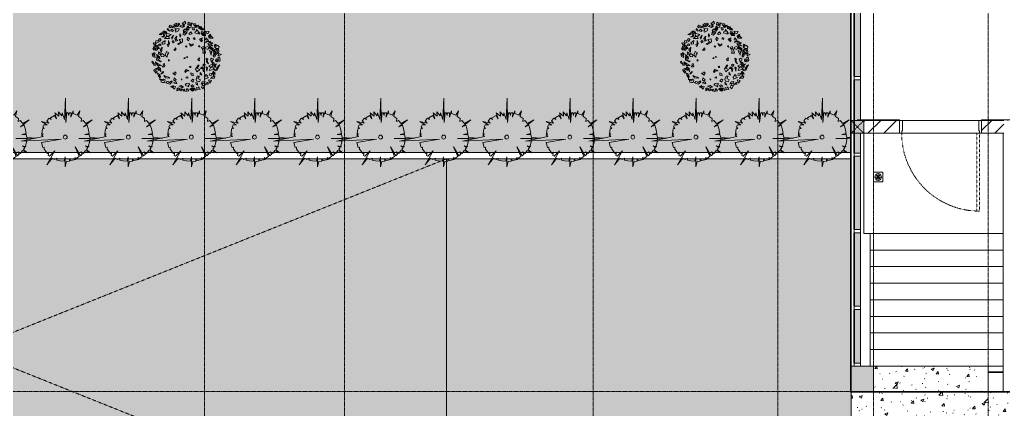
# Model space of a CAD drawing. Header units: millimetres. Extents: x 5359 to 218750, y -16347 to 109893.
# Drawn here: x 103053 to 118492, y 16960 to 23068 of the extents above; entities that cross this region are included whole.
import ezdxf

# ---------------------------------------------------------------- set-up
doc = ezdxf.new("R2010")
doc.units = ezdxf.units.MM
for name, pattern in [('Dash', [6, 3, -3]), ('Grid Line', [22.225, 12.7, -3.175, 3.175, -3.175]), ('IMPORT-Overhead', [3.96875, 2.38125, -1.5875]), ('NET VAN', [1.06, 0.53, -0.53])]:
    doc.linetypes.add(name, pattern=pattern)
for name, color, linetype, lineweight in [('0-1', 7, 'Continuous', 5), ('A-AREA-1', 41, 'IMPORT-Overhead', 9), ('A-DETL-GENF-2', 9, 'NET VAN', 9), ('A-DOOR', 31, 'Continuous', 9), ('A-DOOR-FRAM', 31, 'Continuous', 9), ('A-FLOR', 192, 'Continuous', 9), ('A-FLOR-PATT', 8, 'Continuous', 9), ('A-GLAZ-CURT', 52, 'Continuous', 9), ('A-GLAZ-CWMG', 51, 'Continuous', 9), ('A-GLAZ-CWMG-1', 51, 'Continuous', 18), ('A-WALL', 113, 'Continuous', 9), ('A-WALL-3', 113, 'Continuous', 18), ('A-WALL-PATT-3', 111, 'Continuous', 9), ('C-PRKG', 70, 'Continuous', 9), ('C-PRKG-HDLN', 70, 'Dash', 9), ('G-IMPT', 8, 'Continuous', 9), ('I-WALL-3', 2, 'Continuous', 18), ('L-PLNT', 71, 'Continuous', 9), ('L-SITE-WALL-1', 9, 'Continuous', 9), ('M-EQPM', 50, 'Continuous', 9), ('S-BEAM-1', 9, 'Continuous', 9), ('S-COLS', 52, 'Continuous', 9), ('S-COLS-1', 253, 'Continuous', 5), ('S-COLS-2', 53, 'Continuous', 18), ('S-COLS-4', 52, 'Continuous', 18), ('S-COLS-5', 52, 'Dash', 9), ('S-COLS-HDLN', 52, 'Dash', 9), ('S-GRID-1', 1, 'Grid Line', 9), ('S-STRS', 31, 'Continuous', 9)]:
    doc.layers.add(name, color=color, linetype=linetype, lineweight=lineweight)
pattern_1 = [(50, (0, 0), (480.9661, -42.0786), [50.292, -553.212]), (355, (0, 0), (-93.0416, 504.3895), [40.234, -442.57]), (100.451, (40.1, -3.5), (387.9285, 462.3076), [42.742, -470.158]), (46.184, (0, 134.1), (715.649, -110.993), [75.438, -829.818]), (96.636, (59.64, 124.86), (626.7424, 653.2084), [64.112, -705.237]), (351.184, (0, 134.1), (626.7496, 653.2024), [60.35, -663.854]), (21, (67.06, 100.6), (400.2623, -269.9797), [50.292, -553.212]), (326, (67.06, 100.6), (163.1568, 486.2564), [40.234, -442.57]), (71.451, (100.4, 78.1), (563.421, 216.2719), [42.742, -470.158]), (37.5, (0, 0), (8.15385, 223.22557), [7.376, -429.829, 7.376, -441.899, -444.246]), (37.5, (0, 0), (8.15385, 223.22557), [-886.48, 7.376, -436.87]), (7.5, (0, 0), (176.404, 264.477), [7.376, -248.778, 7.376, -419.771, -169.316]), (7.5, (0, 0), (176.404, 264.477), [-683.301, 7.376, -161.94]), (327.5, (-149.53, 0), (357.96023, -15.12452), [7.376, -160.264, 7.376, -515.661, -694.03]), (327.5, (-149.53, 0), (357.96023, -15.12452), [-690.677, 7.376, -686.653]), (317.5, (-216.6, 0), (391.06155, 67.1262), [7.376, -210.556, 7.376, -339.974, -492.862]), (317.5, (-216.6, 0), (391.06155, 67.1262), [-565.282, 7.376, -485.485])]

# ---------------------------------------------------------------- blocks, each defined once
blk = doc.blocks.new('NCV_TKTC_KET CAU_rvt-1-TKCS_MB ĐỊNH VỊ CỔNG-HÀNG RÀO')
at = {"layer": 'S-COLS-1'}
blk.add_hatch(color=256, dxfattribs=at).paths.add_polyline_path([(116103, 17237), (116453, 17237), (116453, 17637), (116103, 17637)])
at = {"layer": 'L-SITE-WALL-1'}
blk.add_line((118253, 17537), (118492, 17537), dxfattribs=at)
at = {"layer": 'S-BEAM-1'}
blk.add_line((116403, 17637), (116403, 19717), dxfattribs=at)
at = {"layer": 'S-COLS-2'}
for p, q in [((116453, 17637), (116103, 17637)), ((116103, 17637), (116103, 17237)), ((116453, 17237), (116453, 17637)), ((116103, 17237), (116453, 17237))]:
    blk.add_line(p, q, dxfattribs=at)
blk = doc.blocks.new('System Panel - Glazed-1286806-TKCS_MB ĐỊNH VỊ CỔNG-HÀNG RÀO')
at = {"layer": 'A-GLAZ-CURT'}
for p, q in [((575, 6), (-575, 6)), ((-575, 6), (-575, -6)), ((575, -6), (575, 6)), ((-575, -6), (575, -6))]:
    blk.add_line(p, q, dxfattribs=at)
blk = doc.blocks.new('System Panel - Glazed-1453214-TKCS_MB ĐỊNH VỊ CỔNG-HÀNG RÀO')
at = {"layer": 'A-GLAZ-CURT'}
for p, q in [((421, 6), (-421, 6)), ((-421, 6), (-421, -6)), ((421, -6), (421, 6)), ((-421, -6), (421, -6))]:
    blk.add_line(p, q, dxfattribs=at)
blk = doc.blocks.new('Rectangular Mullion - 50 x 100mm-1286802-TKCS_MB ĐỊNH VỊ CỔNG-HÀNG RÀO')
at = {"layer": 'A-GLAZ-CWMG'}
blk.add_hatch(color=256, dxfattribs=at).paths.add_polyline_path([(116159, 22177), (116253, 22177), (116253, 23327), (116159, 23327), (116159, 23103)])
blk.add_line((116253, 22177), (116253, 23327), dxfattribs=at)
blk = doc.blocks.new('Rectangular Mullion - 50 x 100mm-V66-TKCS_MB ĐỊNH VỊ CỔNG-HÀNG RÀO')
at = {"layer": 'A-GLAZ-CWMG'}
h = blk.add_hatch(color=256, dxfattribs=at)
h.paths.add_polyline_path([(116159, 20977), (116253, 20977), (116253, 21287), (116159, 21287)])
h.paths.add_polyline_path([(116159, 21487), (116203, 21487), (116203, 21497), (116253, 21497), (116253, 22127), (116159, 22127), (116159, 21497)])
for p, q in [((116253, 21497), (116253, 22127)), ((116253, 20977), (116253, 21287))]:
    blk.add_line(p, q, dxfattribs=at)
blk = doc.blocks.new('Rectangular Mullion - 50 x 100mm-1453210-TKCS_MB ĐỊNH VỊ CỔNG-HÀNG RÀO')
at = {"layer": 'A-GLAZ-CWMG'}
blk.add_hatch(color=256, dxfattribs=at).paths.add_polyline_path([(116159, 17685), (116253, 17685), (116253, 18527), (116159, 18527)])
blk.add_line((116253, 17685), (116253, 18527), dxfattribs=at)
blk = doc.blocks.new('Rectangular Mullion - 50 x 100mm-1286808-TKCS_MB ĐỊNH VỊ CỔNG-HÀNG RÀO')
at = {"layer": 'A-GLAZ-CWMG-1'}
for p, q in [((-50, 0), (0, 0)), ((-50, -100), (-50, 0)), ((0, 0), (0, -100)), ((0, -100), (-50, -100))]:
    blk.add_line(p, q, dxfattribs=at)
blk = doc.blocks.new('Rectangular Mullion - 50 x 100mm-1286804-TKCS_MB ĐỊNH VỊ CỔNG-HÀNG RÀO')
at = {"layer": 'A-GLAZ-CWMG-1'}
for p, q in [((-25, 0), (25, 0)), ((-25, -100), (-25, 0)), ((25, 0), (25, -100)), ((25, -100), (-25, -100))]:
    blk.add_line(p, q, dxfattribs=at)
blk = doc.blocks.new('BAI XE PCCC - BAI XE PCCC-1477864-TKCS_MB ĐỊNH VỊ CỔNG-HÀNG RÀO')
at = {"layer": 'C-PRKG'}
for p, q in [((0, -6000), (0, 0)), ((0, 0), (15000, 0)), ((15000, 0), (15000, -6000)), ((15000, -6000), (0, -6000))]:
    blk.add_line(p, q, dxfattribs=at)
at = {"layer": 'C-PRKG-HDLN'}
for p, q in [((15000, -6000), (0, 0)), ((0, -6000), (15000, 0))]:
    blk.add_line(p, q, dxfattribs=at)
blk = doc.blocks.new('TKTC_XREF_251221_MB TANG 1 - TKTC_XREF_260130_MB TANG 1_dwg_FD-4202110-TKCS_MB ĐỊNH VỊ CỔNG-HÀNG RÀO')
at = {"layer": 'G-IMPT'}
for p, q in [((53, 0), (-53, 0)), ((-38, 38), (38, -38)), ((38, 38), (-38, -38)), ((0, 53), (0, -53))]:
    blk.add_line(p, q, dxfattribs=at)
at = {"layer": 'G-IMPT', "flags": 128}
blk.add_lwpolyline([(-75, -75), (75, -75), (75, 75), (-75, 75)], close=True, dxfattribs=at)
at = {"layer": 'G-IMPT'}
blk.add_circle((0, 0), 53.3, dxfattribs=at)
blk = doc.blocks.new('TKTC_XREF_251221_MB TANG 1 - TKTC_XREF_260130_MB TANG 1_dwg-4202109-TKCS_MB ĐỊNH VỊ CỔNG-HÀNG RÀO')
at = {"layer": 'G-IMPT'}
for p, q in [((-87049, -376810), (-87049, -379860)), ((-87049, -380060), (-87049, -383710)), ((-86699, -384108), (-84659, -384108))]:
    blk.add_line(p, q, dxfattribs=at)
at = {"extrusion": (0, 0, -1), "zscale": -1}
blk.add_blockref('TKTC_XREF_251221_MB TANG 1 - TKTC_XREF_260130_MB TANG 1_dwg_FD-4202110-TKCS_MB ĐỊNH VỊ CỔNG-HÀNG RÀO', (86624, -380745), dxfattribs=at)
blk = doc.blocks.new('TKTC_XREF_251221_MB TANG 1 - TKTC_XREF_251221_MB TANG 1-2038492-TKCS_MB ĐỊNH VỊ CỔNG-HÀNG RÀO')
blk.add_blockref('TKTC_XREF_251221_MB TANG 1 - TKTC_XREF_260130_MB TANG 1_dwg-4202109-TKCS_MB ĐỊNH VỊ CỔNG-HÀNG RÀO', (169499, 384110))
blk = doc.blocks.new('CAY MAI VAN PHUC - CAY DUC SOC_dwg-2256080-TKCS_MB ĐỊNH VỊ CỔNG-HÀNG RÀO')
at = {"layer": 'G-IMPT', "flags": 128}
blk.add_lwpolyline([(33, 479), (13, 293), (6, 772), (-14, 347), (-60, 479), (-67, 420), (-133, 499), (-127, 413), (-207, 479), (-173, 360), (-213, 426), (-293, 380), (-280, 347), (-320, 373), (-366, 320), (-326, 274), (-473, 307), (-360, 247), (-426, 247), (-446, 207), (-419, 174), (-453, 167), (-466, 68), (-439, 68), (-473, 48), (-439, 14), (-878, -79), (-80, -39), (-473, -105), (-446, -205), (-419, -198), (-419, -238), (-353, -324), (-326, -298), (-340, -364), (-313, -378), (-207, -271), (-366, -550), (-260, -418), (-213, -444), (-167, -418), (-167, -457), (-100, -471), (-20, -481), (0, -391), (0, -590), (26, -484), (86, -477), (86, -444), (113, -464), (212, -444), (192, -404), (226, -418), (279, -384), (199, -192), (305, -371), (339, -338), (312, -291), (365, -324), (405, -265), (498, -311), (425, -245), (452, -205), (405, -172), (472, -192), (465, -172), (485, -99), (492, -25), (272, -25), (678, -19), (492, -6), (478, 54), (392, 54), (478, 74), (458, 174), (438, 240), (365, 207), (538, 340), (412, 267), (359, 333), (319, 307), (325, 367), (266, 406), (292, 519), (239, 433), (159, 466), (159, 519), (113, 393), (119, 479), (79, 479), (73, 426), (53, 486)], close=True, dxfattribs=at)
at = {"layer": 'G-IMPT'}
blk.add_circle((0, 0), 38.6, dxfattribs=at)
blk = doc.blocks.new('CAY MAI VAN PHUC - CAY BONG TRANG-2256081-TKCS_MB ĐỊNH VỊ CỔNG-HÀNG RÀO')
at = {"xscale": 0.7894736842105263, "yscale": 0.7894736842105263, "zscale": 0.7894736842105263}
blk.add_blockref('CAY MAI VAN PHUC - CAY DUC SOC_dwg-2256080-TKCS_MB ĐỊNH VỊ CỔNG-HÀNG RÀO', (0, 0), dxfattribs=at)
blk = doc.blocks.new('CAY MAI VAN PHUC - CAY DUC SOC_dwg-V300-TKCS_MB ĐỊNH VỊ CỔNG-HÀNG RÀO')
at = {"layer": 'G-IMPT', "flags": 128}
for points in [[(33, 479), (13, 293), (6, 772), (-14, 347), (-60, 479), (-67, 420), (-133, 499), (-127, 413), (-207, 479), (-173, 360), (-213, 426), (-293, 380), (-280, 347), (-320, 373), (-366, 320), (-326, 274), (-473, 307), (-360, 247), (-426, 247), (-446, 207), (-419, 174), (-453, 167), (-466, 68), (-439, 68), (-473, 48), (-439, 14), (-878, -79), (-80, -39), (-473, -105), (-446, -205), (-419, -198), (-419, -238), (-353, -324), (-326, -298), (-340, -364), (-313, -378), (-207, -271), (-366, -550), (-260, -418), (-213, -444), (-167, -418), (-167, -457), (-100, -471), (-20, -481), (0, -391), (0, -590), (26, -484), (86, -477), (86, -444), (113, -464), (212, -444), (192, -404), (226, -418), (279, -384), (199, -192), (305, -371), (339, -338), (312, -291), (365, -324), (405, -265), (498, -311), (425, -245), (452, -205), (405, -172), (472, -192), (465, -172), (485, -99), (492, -25), (272, -25), (564, -21)], [(564, -11), (492, -6), (478, 54), (392, 54), (478, 74), (458, 174), (438, 240), (365, 207), (538, 340), (412, 267), (359, 333), (319, 307), (325, 367), (266, 406), (292, 519), (239, 433), (159, 466), (159, 519), (113, 393), (119, 479), (79, 479), (73, 426), (53, 486), (33, 479)]]:
    blk.add_lwpolyline(points, dxfattribs=at)
at = {"layer": 'G-IMPT'}
blk.add_circle((0, 0), 38.6, dxfattribs=at)
blk = doc.blocks.new('CAY MAI VAN PHUC - CAY BONG TRANG-V301-TKCS_MB ĐỊNH VỊ CỔNG-HÀNG RÀO')
at = {"xscale": 0.7894736842105263, "yscale": 0.7894736842105263, "zscale": 0.7894736842105263}
blk.add_blockref('CAY MAI VAN PHUC - CAY DUC SOC_dwg-V300-TKCS_MB ĐỊNH VỊ CỔNG-HÀNG RÀO', (0, 0), dxfattribs=at)
blk = doc.blocks.new('CAY BACH TRINH - CAY BACH TRINH_dwg-2249800-TKCS_MB ĐỊNH VỊ CỔNG-HÀNG RÀO')
at = {"layer": 'G-IMPT', "flags": 128}
for points in [[(-715, 1368), (-728, 1408), (-805, 1472), (-663, 1508), (-663, 1385)], [(-648, 1504), (-672, 1392), (-758, 1347), (-746, 1419), (-706, 1444)], [(-477, 1437), (-459, 1512), (-646, 1555)], [(-578, 1452), (-505, 1613), (-404, 1608), (-431, 1511), (-482, 1548), (-505, 1489), (-486, 1456)], [(-357, 1653), (-250, 1541), (-201, 1603), (-123, 1566), (-133, 1703), (-220, 1653)], [(-83, 1327), (-48, 1351), (-99, 1506), (-301, 1542), (-270, 1454), (-140, 1428)], [(-133, 1478), (-191, 1403), (-152, 1303), (-113, 1353)], [(7, 1749), (-25, 1628), (43, 1591), (160, 1616)], [(23, 1503), (131, 1428), (267, 1478), (209, 1528), (131, 1503)], [(121, 1587), (40, 1602), (86, 1521)], [(335, 1653), (267, 1616), (316, 1566), (365, 1591)], [(533, 1553), (590, 1452), (520, 1446), (509, 1467), (423, 1512), (399, 1468), (319, 1525), (383, 1562)], [(423, 1516), (443, 1553), (433, 1653), (560, 1578), (472, 1491)], [(579, 1478), (745, 1541), (813, 1466), (725, 1416), (716, 1478), (657, 1453), (647, 1416)], [(-1364, 914), (-1208, 910), (-1218, 988), (-1136, 1017), (-1240, 1107), (-1267, 1010)], [(-1164, 910), (-1135, 1007), (-1204, 1044), (-1282, 1000), (-1216, 980)], [(-1174, 1238), (-1112, 1130), (-1037, 1152), (-972, 1252)], [(-766, 1181), (-866, 1042), (-1009, 1038), (-900, 1094)], [(-996, 1019), (-915, 1047), (-883, 1171), (-978, 1137)], [(-989, 1076), (-860, 1099), (-799, 1231), (-876, 1225), (-913, 1152)], [(-874, 1403), (-896, 1328), (-826, 1327), (-809, 1379)], [(-870, 1320), (-769, 1323), (-719, 1438), (-798, 1395)], [(-697, 1145), (-671, 1210), (-634, 1180), (-660, 1114)], [(-556, 1333), (-692, 1179), (-600, 1129), (-460, 1181), (-492, 1255), (-553, 1247)], [(-428, 1425), (-446, 1319), (-376, 1318), (-327, 1420)], [(-269, 1228), (-328, 1128), (-220, 1091), (-172, 1128)], [(14, 1366), (-94, 1266), (-74, 1166), (43, 1066), (140, 1116), (23, 1178), (101, 1291)], [(-50, 1140), (92, 1178), (86, 1252), (-14, 1249)], [(267, 1128), (228, 1041), (257, 966), (267, 1041)], [(511, 1378), (306, 1366), (335, 1266), (472, 1203), (501, 1278), (452, 1316)], [(413, 1016), (443, 853), (365, 803), (472, 766), (511, 903)], [(667, 1353), (579, 1291), (628, 1241), (735, 1278)], [(647, 866), (579, 1066), (686, 928)], [(696, 1091), (891, 1141), (949, 1253), (920, 1016), (803, 1003)], [(871, 1391), (823, 1341), (784, 1253), (891, 1316)], [(813, 978), (784, 891), (1018, 903), (920, 991)], [(1064, 1244), (1080, 1108), (985, 1158), (937, 1212)], [(1027, 1278), (998, 1228), (1037, 1191), (1135, 1203)], [(1047, 1103), (998, 1028), (1066, 978), (1164, 978), (1066, 1016)], [(1144, 1166), (1135, 1128), (1203, 1078), (1281, 1091)], [(-1595, 553), (-1527, 591), (-1429, 491), (-1497, 416), (-1634, 403), (-1653, 491)], [(-1424, 524), (-1440, 618), (-1501, 607), (-1513, 501)], [(-1380, 266), (-1361, 403), (-1185, 528), (-1224, 441)], [(-1302, 703), (-1351, 666), (-1312, 653)], [(-1109, 650), (-1174, 560), (-1345, 537), (-1285, 585)], [(-1279, 631), (-1217, 768), (-1027, 752), (-1169, 714)], [(-1065, 367), (-1127, 366), (-1158, 473), (-1082, 500), (-981, 458), (-1000, 389)], [(-1010, 928), (-1137, 803), (-990, 828)], [(-993, 702), (-1009, 756), (-1064, 751)], [(-942, 366), (-893, 503), (-795, 453), (-825, 366), (-873, 403)], [(-840, 791), (-799, 735), (-718, 839), (-724, 876), (-821, 927), (-821, 894), (-775, 847)], [(-721, 477), (-654, 499), (-671, 550)], [(-717, 878), (-717, 816), (-688, 841)], [(-415, 941), (-483, 878), (-454, 853), (-386, 878)], [(-220, 591), (-289, 516), (-386, 578), (-386, 628), (-289, 591), (-181, 653)], [(-113, 953), (-201, 878), (-152, 778), (-84, 866)], [(-74, 528), (-35, 541), (-6, 491), (-74, 466)], [(140, 878), (131, 728), (335, 603), (384, 628), (218, 716), (306, 841)], [(579, 803), (540, 716), (599, 691), (647, 741)], [(823, 791), (784, 653), (842, 491), (891, 578), (823, 628)], [(988, 791), (1008, 628), (1096, 616), (1144, 678)], [(1261, 753), (1203, 803), (1193, 853), (1232, 891), (1310, 841)], [(1310, 591), (1252, 628), (1193, 603), (1203, 553), (1281, 541)], [(1270, 413), (1394, 410), (1386, 473), (1452, 496), (1368, 568), (1347, 490)], [(1339, 702), (1463, 665), (1444, 774), (1337, 802)], [(1422, 673), (1471, 586), (1531, 604), (1583, 684)], [(1447, 578), (1476, 466), (1593, 366), (1544, 503)], [(-1619, 40), (-1622, 139), (-1683, 152), (-1767, 105)], [(-1597, 135), (-1570, 248), (-1626, 391), (-1648, 247)], [(-1619, 320), (-1482, 361), (-1595, 398)], [(-1363, 198), (-1471, 259), (-1494, 200), (-1562, 210), (-1523, 107), (-1467, 166)], [(-1478, 213), (-1422, 297), (-1459, 373), (-1523, 336)], [(-1482, 60), (-1448, -1), (-1384, -6), (-1369, 43), (-1433, 90)], [(-1478, 141), (-1429, 91), (-1371, 128)], [(-1328, 370), (-1279, 378), (-1302, 402)], [(-1274, 77), (-1290, 255), (-1183, 312), (-1221, 219)], [(-1283, 435), (-1251, 475), (-1188, 428), (-1232, 366)], [(-855, 181), (-881, 279), (-825, 405), (-958, 362), (-994, 169)], [(-74, 16), (-123, -9), (-94, -34), (-55, -22)], [(491, 441), (443, 366), (511, 303), (569, 328), (521, 378)], [(813, 191), (881, 116), (891, -22), (988, 78), (930, 266)], [(1085, 125), (1140, 155), (1218, 75), (1163, 15), (1054, 5), (1038, 75)], [(1135, 478), (1232, 328), (1164, 228), (1154, 328)], [(1310, 166), (1300, 116), (1222, 128), (1232, 203)], [(1256, -105), (1272, 5), (1412, 105), (1381, 35)], [(1319, 245), (1280, 215), (1311, 205)], [(1378, 453), (1369, 353), (1437, 303), (1476, 366)], [(1553, 425), (1451, 325), (1568, 345)], [(1476, 153), (1534, 78), (1583, 116), (1544, 216)], [(1624, 156), (1594, 16), (1487, -41), (1502, 50), (1551, 81)], [(-1595, -47), (-1673, -9), (-1702, -172), (-1673, -209), (-1536, -209), (-1556, -172), (-1634, -147)], [(-1604, -526), (-1578, -497), (-1615, -421), (-1690, -396)], [(-1515, -106), (-1486, -178), (-1501, -227), (-1553, -242), (-1599, -161)], [(-1489, -516), (-1411, -473), (-1448, -396), (-1534, -351), (-1465, -430)], [(-1449, -521), (-1419, -309), (-1263, -222), (-1351, -346)], [(-1291, -267), (-1232, -115), (-1304, -62), (-1376, -95)], [(-1224, -515), (-1157, -451), (-1369, -353), (-1324, -476)], [(-1145, -345), (-1046, -242), (-1021, -71), (-1105, -125), (-1069, -201)], [(-935, -470), (-860, -411), (-900, -361), (-966, -383)], [(-582, -741), (-504, -613), (-626, -407), (-681, -406), (-575, -561), (-711, -631)], [(-688, -191), (-610, -147), (-641, -60), (-704, -55), (-685, -122)], [(-229, -532), (-269, -525), (-272, -467), (-200, -477)], [(11, -79), (65, -80), (51, -44), (11, -37)], [(832, -134), (784, -184), (823, -222)], [(1085, -355), (1023, -325), (999, -455), (1023, -485), (1132, -485), (1116, -455), (1054, -435)], [(1477, -247), (1352, -421), (1173, -426), (1309, -356)], [(1179, -205), (1218, -245), (1264, -215)], [(1398, -9), (1408, -159), (1232, -234), (1339, -134)], [(1427, -309), (1447, -409), (1525, -409), (1573, -334), (1505, -346)], [(1563, -293), (1595, -211), (1641, -250), (1609, -331)], [(-1553, -680), (-1504, -649), (-1521, -598), (-1613, -563)], [(-1546, -521), (-1536, -609), (-1595, -596), (-1604, -509)], [(-1173, -669), (-1368, -622), (-1473, -694), (-1336, -498), (-1227, -542)], [(-1468, -852), (-1402, -831), (-1326, -772), (-1450, -777)], [(-1251, -1066), (-1426, -1044), (-1452, -946), (-1351, -943), (-1371, -1002), (-1308, -1008), (-1282, -979)], [(-1390, -946), (-1429, -809), (-1361, -709), (-1332, -796), (-1361, -846)], [(-1270, -915), (-1163, -901), (-1183, -834), (-1295, -817)], [(-1144, -1010), (-957, -1095), (-936, -993), (-1027, -873), (-1088, -926), (-1063, -982)], [(-1024, -493), (-1058, -702), (-1088, -530)], [(-888, -735), (-838, -578), (-745, -570), (-823, -487), (-921, -590)], [(-811, -903), (-736, -844), (-727, -764), (-770, -826)], [(-698, -1231), (-557, -1193), (-527, -1096), (-584, -953), (-693, -951), (-619, -1061), (-741, -1124)], [(-393, -926), (-281, -901), (-277, -790), (-378, -835)], [(-129, -656), (-34, -622), (23, -722), (0, -767), (-69, -688), (-193, -693)], [(614, -795), (506, -893), (444, -803), (510, -740), (536, -796)], [(1048, -911), (967, -1024), (753, -1052), (829, -993)], [(1124, -735), (1132, -805), (1085, -795), (1077, -725)], [(1193, -846), (1173, -780), (1104, -785)], [(1202, -735), (1225, -565), (1350, -495), (1280, -595)], [(1249, -1075), (1218, -965), (1272, -885), (1295, -955), (1272, -995)], [(1330, -484), (1271, -546), (1300, -671), (1369, -596)], [(1359, -809), (1271, -859), (1281, -984), (1330, -909)], [(1384, -736), (1435, -805), (1537, -675), (1529, -628), (1408, -565), (1408, -607), (1465, -665)], [(-1130, -1172), (-1165, -1196), (-1203, -1289), (-1280, -1164), (-1162, -1128)], [(-1117, -1335), (-1039, -1334), (-1059, -1267), (-1114, -1266)], [(-883, -1296), (-1010, -1321), (-942, -1409), (-834, -1384)], [(-771, -1348), (-831, -1232), (-975, -1212), (-947, -1284), (-866, -1298)], [(-872, -1573), (-787, -1482), (-829, -1416), (-944, -1384)], [(-622, -1399), (-535, -1360), (-523, -1254), (-580, -1280)], [(-384, -1242), (-286, -1181), (-363, -1098), (-424, -1108)], [(-336, -1491), (-270, -1405), (-332, -1372), (-423, -1439)], [(-180, -1469), (12, -1396), (-45, -1309), (-194, -1290), (-200, -1370), (-142, -1392)], [(-120, -1056), (-31, -1033), (-45, -997), (-117, -988)], [(323, -1445), (199, -1404), (83, -1492), (153, -1523), (221, -1476)], [(176, -1143), (205, -1087), (168, -1096)], [(411, -1324), (581, -1272), (441, -1226)], [(550, -1034), (443, -1134), (482, -1196), (569, -1146)], [(731, -1476), (595, -1400), (567, -1474), (481, -1461), (531, -1590), (600, -1516)], [(608, -1509), (686, -1484), (608, -1434)], [(667, -1184), (647, -1221), (764, -1334), (959, -1271), (891, -1209), (764, -1246)], [(775, -1261), (835, -1251), (807, -1222)], [(1103, -1266), (1025, -1267), (986, -1133), (1081, -1099), (1208, -1151), (1184, -1238)], [(1066, -1096), (1086, -1171), (1271, -1121)], [(-505, -1659), (-547, -1509), (-620, -1542), (-671, -1472), (-727, -1598), (-626, -1595)], [(-386, -1646), (-464, -1534), (-357, -1534), (-289, -1559)], [(-215, -1584), (-355, -1693), (-443, -1641), (-373, -1567), (-346, -1624), (-297, -1583), (-299, -1545)], [(-55, -1574), (-63, -1616), (-24, -1708), (-167, -1674), (-109, -1565)], [(69, -1680), (123, -1624), (62, -1590), (23, -1629)], [(228, -1671), (131, -1609), (189, -1571), (209, -1584), (306, -1584), (306, -1534), (404, -1546), (365, -1609)], [(411, -1674), (406, -1550), (330, -1534), (226, -1592)]]:
    blk.add_lwpolyline(points, close=True, dxfattribs=at)
blk = doc.blocks.new('CAY BACH TRINH - CAY BACH TRINH-2271498-TKCS_MB ĐỊNH VỊ CỔNG-HÀNG RÀO')
at = {"extrusion": (0, 0, -1), "xscale": 0.3200000000000001, "yscale": 0.3200000000000001, "zscale": -0.3200000000000001, "rotation": 180}
blk.add_blockref('CAY BACH TRINH - CAY BACH TRINH_dwg-2249800-TKCS_MB ĐỊNH VỊ CỔNG-HÀNG RÀO', (0, 0), dxfattribs=at)
blk = doc.blocks.new('FD_01 - FD_01-1200x2200mm-V322-TKCS_MB ĐỊNH VỊ CỔNG-HÀNG RÀO')
at = {"layer": 'A-DETL-GENF-2'}
for p, q in [((610, -100), (570, -100)), ((570, -100), (570, -1320)), ((610, -1320), (610, -100)), ((570, -1320), (610, -1320))]:
    blk.add_line(p, q, dxfattribs=at)
blk.add_arc((610, -100), 1220, 180, 268.1211, dxfattribs=at)
at = {"layer": 'A-DOOR-FRAM'}
for p, q in [((-645, 100), (-600, 100)), ((-645, -100), (-645, 100)), ((-600, 100), (-600, -60)), ((600, 100), (645, 100)), ((600, -60), (600, 100)), ((645, 100), (645, -100)), ((-610, -100), (-645, -100)), ((-600, -60), (-610, -60)), ((-610, -60), (-610, -100)), ((610, -60), (600, -60)), ((610, -100), (610, -60)), ((645, -100), (610, -100))]:
    blk.add_line(p, q, dxfattribs=at)
blk = doc.blocks.new('G1_SOF - BO TRU - 200x200-3051103-TKCS_MB ĐỊNH VỊ CỔNG-HÀNG RÀO')
at = {"layer": 'S-COLS-HDLN'}
for p, q in [((-100, -100), (100, 100)), ((100, -100), (-100, 100))]:
    blk.add_line(p, q, dxfattribs=at)

msp = doc.modelspace()

# ---------------------------------------------------------------- hatches: boundary and pattern name
at = {"layer": 'A-FLOR-PATT'}
h = msp.add_hatch(dxfattribs=at)
h.set_pattern_fill('FP_14', color=256, style=0, pattern_type=2)
h.set_pattern_definition([(0, (167.64, 11.2), (558.8, 558.8), [83.82, -16.764, 22.352, -16.764, -419.1]), (0, (167.64, 11.2), (558.8, 558.8), [-139.7, 83.82, -335.28]), (0, (139.7, 27.94), (558.8, 558.8), [55.88, -41.91, 83.82, -41.91, -335.28]), (0, (139.7, 27.94), (558.8, 558.8), [-223.52, 55.88, -279.4]), (0, (335.3, 251.46), (558.8, 558.8), [69.85, -27.94, 69.85, -391.16]), (0, (55.9, 363.2), (558.8, 558.8), [27.94, -55.88, 27.94, -447.04]), (90, (111.76, 363.2), (-558.8, 558.8), [50.292, -508.508]), (90, (279.4, 27.94), (-558.8, 558.8), [55.88, -502.92]), (90, (419.1, 251.46), (-558.8, 558.8), [55.88, -502.92]), (45, (352.04, 22.35), (0, 558.7996), [55.88, -734.383]), (135, (206.76, 22.35), (-558.7996, 0), [55.88, -734.383]), (63.435, (335.28, 25.15), (-0.0005, 558.8001), [55.88, -1193.635]), (75.964, (307.34, 27.94), (-0.00237, 558.80038), [55.88, -2248.111]), (75.964, (447.04, 251.46), (-0.00237, 558.80038), [44.704, -2259.287]), (75.964, (122.94, 363.22), (-0.00237, 558.80038), [39.116, -2264.875]), (104.036, (251.46, 27.94), (0.00237, 558.80038), [55.88, -2248.111]), (104.036, (391.16, 251.46), (0.00237, 558.80038), [44.704, -2259.287]), (104.036, (100.58, 363.22), (0.00237, 558.80038), [39.116, -2264.875]), (116.565, (223.52, 25.15), (0.0005, 558.8001), [55.88, -1193.634])])
h.paths.add_polyline_path([(95052.6, 23332.4), (95052.6, 23332.4), (95052.6, 24521.1), (95062.6, 24521.1), (95062.6, 23332.4), (95057.6, 23332.4), (95057.6, 23327.4), (95052.6, 23332.3)])
h.paths.add_polyline_path([(111876.9, 20988.2), (116092.6, 20990), (116092.6, 24536.9), (115052.6, 24536.9), (115052.6, 24526.9), (111462.6, 24526.9), (111462.6, 23335.3), (111452.6, 23336.9), (111452.6, 23325.3), (111252.6, 23325.3), (111252.5, 23335.3), (108177.6, 23335.3), (108177.6, 23325.3), (107967.6, 23325.3), (107967.6, 24535.2), (106852.6, 24535.2), (106852.6, 24526.9), (103262.6, 24526.9), (103262.6, 23337.4), (103262.6, 23335.3), (103262.6, 23325.3), (99767.6, 23325.3), (99767.6, 23335.3), (99767.6, 23337.4), (99767.6, 24526.1), (95062.6, 24526.1), (95062.6, 24536.1), (95052.6, 24536.9), (95052.6, 23327.4), (86277.6, 23327.4), (86277.6, 23337.4), (86267.6, 23337.4), (86267.6, 24526.9), (83752.6, 24526.9), (83752.6, 20988.2), (102193.5, 20988.2)])
h = msp.add_hatch(dxfattribs=at)
h.set_pattern_fill('FP_6', color=256, style=0, pattern_type=2)
h.set_pattern_definition(pattern_1)
h.paths.add_polyline_path([(90062.8, 13236.9), (115083.5, 13236.9), (115083.5, 13256.9), (116102.6, 13256.9), (116102.6, 17226.9), (116092.6, 17226.9), (116092.6, 20888.2), (81462.6, 20888.2), (81462.6, 20878.2), (81452.6, 20878.2), (81452.6, 20888.2), (44812.6, 20885.8), (44812.6, 17226.9), (44802.6, 17226.9), (44802.6, 13246.9), (44912.6, 13246.9), (44912.6, 13236.9), (71452.6, 13236.9), (71452.6, 14388.2), (79661.7, 14388.2), (79661.7, 15113.2), (79706.7, 15113.2), (79706.7, 14388.2), (81116.7, 14388.2), (81116.7, 15113.2), (81161.7, 15113.2), (81161.7, 14388.2), (89452.6, 14388.2), (89452.6, 13236.9), (89612.8, 13236.9)])
h.paths.add_polyline_path([(100287.8, 15419.9), (100276.2, 15423.7), (100276.2, 15435.6), (100271.9, 15440), (100270.3, 15446), (100271.9, 15452), (100276.2, 15459.7), (100276.7, 15472.1), (100288.2, 15468.3), (100288.2, 15456.3), (100292.6, 15452), (100292.6, 15443.2), (100288.2, 15432.2), (100288.2, 15422.1)])
h.paths.add_polyline_path([(99038.9, 15419.9), (99027.4, 15423.7), (99027.4, 15435.6), (99023, 15440), (99021.4, 15446), (99023, 15452), (99027.4, 15459.7), (99027.8, 15472.1), (99039.4, 15468.3), (99039.4, 15456.3), (99043.7, 15452), (99043.7, 15443.2), (99039.4, 15432.2), (99039.4, 15422.1)])
h.paths.add_polyline_path([(93989, 15419.9), (93977.4, 15423.7), (93977.4, 15435.6), (93973.1, 15440), (93971.5, 15446), (93973.1, 15452), (93977.4, 15459.7), (93977.9, 15472.1), (93989.4, 15468.3), (93989.4, 15456.3), (93993.8, 15452), (93993.8, 15443.2), (93989.4, 15432.2), (93989.4, 15422.1)])
h.paths.add_polyline_path([(95839, 15420.2), (95827.4, 15424), (95827.4, 15435.9), (95823.1, 15440.3), (95821.5, 15446.3), (95823.1, 15452.2), (95827.4, 15460), (95827.9, 15472.4), (95839.4, 15468.6), (95839.4, 15456.6), (95843.8, 15452.2), (95843.8, 15443.5), (95839.4, 15432.5), (95839.4, 15422.4)])
h.paths.add_polyline_path([(100277.3, 16001.2), (100273.7, 16033.3), (100276.2, 16041), (100276.9, 16051.3), (100288.8, 16051.2), (100288.8, 16037.6), (100294.5, 16028.5), (100294.2, 16024.9), (100292.6, 16020.7), (100288.8, 16013.5), (100288.2, 16003.3), (100277.5, 16001.2)])
h.paths.add_polyline_path([(99028.5, 16001.2), (99024.9, 16033.3), (99027.4, 16041), (99028.1, 16051.3), (99040, 16051.2), (99040, 16037.6), (99045.6, 16028.5), (99045.3, 16024.9), (99043.7, 16020.7), (99040, 16013.5), (99039.4, 16003.3), (99028.7, 16001.2)])
h.paths.add_polyline_path([(93978.5, 16001.2), (93974.9, 16033.3), (93977.4, 16041), (93978.1, 16051.3), (93990, 16051.2), (93990, 16037.6), (93995.7, 16028.5), (93995.4, 16024.9), (93993.8, 16020.7), (93990, 16013.5), (93989.4, 16003.3), (93978.7, 16001.2)])
h.paths.add_polyline_path([(95828.5, 16001.5), (95824.9, 16033.6), (95827.4, 16041.3), (95828.1, 16051.6), (95840, 16051.5), (95840, 16037.9), (95845.7, 16028.8), (95845.4, 16025.1), (95843.8, 16020.9), (95840, 16013.8), (95839.4, 16003.5), (95828.7, 16001.5)])
h.paths.add_polyline_path([(99482.1, 18921.2), (99470.6, 18925), (99470.6, 18936.9), (99466.2, 18941.3), (99464.6, 18947.3), (99466.2, 18953.2), (99470.6, 18961), (99471, 18973.4), (99482.5, 18969.6), (99482.5, 18957.6), (99486.9, 18953.2), (99486.9, 18944.5), (99482.5, 18933.5), (99482.5, 18923.4)])
h.paths.add_polyline_path([(99471.7, 19502.5), (99468.1, 19534.6), (99470.6, 19542.3), (99471.2, 19552.6), (99483.2, 19552.5), (99483.2, 19538.9), (99488.8, 19529.8), (99488.5, 19526.1), (99486.9, 19521.9), (99483.2, 19514.8), (99482.5, 19504.5), (99471.9, 19502.5)])
h.paths.add_polyline_path([(93289.3, 19918.3), (93277.8, 19922.1), (93277.8, 19934), (93273.4, 19938.4), (93271.8, 19944.4), (93273.4, 19950.3), (93277.8, 19958.1), (93278.2, 19970.4), (93289.8, 19966.6), (93289.8, 19954.7), (93294.1, 19950.3), (93294.1, 19941.6), (93289.8, 19930.6), (93289.8, 19920.5)])
h.paths.add_polyline_path([(92039.3, 19919.4), (92027.8, 19923.2), (92027.8, 19935.2), (92023.4, 19939.5), (92021.8, 19945.5), (92023.4, 19951.5), (92027.8, 19959.3), (92028.2, 19971.6), (92039.8, 19967.8), (92039.8, 19955.9), (92044.1, 19951.5), (92044.1, 19942.7), (92039.8, 19931.8), (92039.8, 19921.6)])
h.paths.add_polyline_path([(88427.2, 19919.9), (88422.4, 19952), (88426.8, 19959.7), (88426.8, 19969.9), (88438.8, 19969.9), (88438.8, 19956.3), (88443.1, 19952), (88444.7, 19946), (88443.1, 19940), (88438.8, 19932.2), (88438.8, 19922.1), (88430.8, 19920.6)])
h.paths.add_polyline_path([(97239.8, 19921.1), (97228.3, 19924.9), (97228.3, 19936.8), (97223.9, 19941.2), (97222.3, 19947.1), (97223.9, 19953.1), (97228.3, 19960.9), (97228.7, 19973.2), (97240.2, 19969.4), (97240.2, 19957.5), (97244.6, 19953.1), (97244.6, 19944.4), (97240.2, 19933.4), (97240.2, 19923.3)])
h.paths.add_polyline_path([(93278.9, 20499.6), (93275.3, 20531.7), (93277.8, 20539.4), (93278.5, 20549.7), (93290.4, 20549.5), (93290.4, 20536), (93296.1, 20526.9), (93295.7, 20523.2), (93294.1, 20519), (93290.4, 20511.9), (93289.8, 20501.6), (93279.1, 20499.6)])
h.paths.add_polyline_path([(92028.9, 20500.7), (92025.3, 20532.8), (92027.8, 20540.6), (92028.5, 20550.9), (92040.4, 20550.7), (92040.4, 20537.2), (92046.1, 20528), (92045.7, 20524.4), (92044.1, 20520.2), (92040.4, 20513.1), (92039.8, 20502.8), (92029.1, 20500.8)])
h.paths.add_polyline_path([(88437.7, 20501.2), (88426.2, 20505), (88426.1, 20517), (88420.8, 20524.9), (88420.8, 20529.7), (88422.4, 20533.9), (88426.2, 20541), (88427.4, 20553.4), (88438.8, 20549.6), (88441.3, 20533.3), (88444.1, 20524.9), (88442.5, 20520.7), (88438.8, 20513.6), (88437.7, 20501.2)])
h.paths.add_polyline_path([(97229.3, 20502.3), (97225.7, 20534.4), (97228.3, 20542.2), (97228.9, 20552.5), (97240.8, 20552.3), (97240.8, 20538.8), (97246.5, 20529.7), (97246.2, 20526), (97244.6, 20521.8), (97240.8, 20514.7), (97240.2, 20504.4), (97229.5, 20502.4)])
h = msp.add_hatch(dxfattribs=at)
h.set_pattern_fill('FP_6', color=256, style=0, pattern_type=2)
h.set_pattern_definition(pattern_1)
h.paths.add_polyline_path([(116452.6, 17226.9), (118242.6, 17226.9), (118242.6, 17236.9), (118252.6, 17236.9), (118252.6, 17636.9), (116452.6, 17636.9), (116452.6, 17236.9)])
h = msp.add_hatch(dxfattribs=at)
h.set_pattern_fill('FP_6', color=256, style=0, pattern_type=2)
h.set_pattern_definition(pattern_1)
h.paths.add_polyline_path([(116718.6, 13256.9), (119252.6, 13256.9), (119252.6, 17226.9), (118242.6, 17226.9), (118242.6, 17236.9), (116452.6, 17236.9), (116452.6, 17226.9), (116102.6, 17226.9), (116102.6, 13256.9)])
at = {"layer": 'A-WALL-PATT-3'}
h = msp.add_hatch(dxfattribs=at)
h.set_pattern_fill('FP_32', color=256, style=0, pattern_type=2)
h.set_pattern_definition([(45, (0, 0), (-116.67262, 116.67262), [])])
h.paths.add_polyline_path([(118534.3, 21486.9), (118842.5, 21486.9), (118842.5, 21496.9), (118152.5, 21496.9), (118152.5, 21486.9), (118502.6, 21486.9)])
h.paths.add_polyline_path([(116302.6, 21486.9), (116862.5, 21486.9), (116862.5, 21496.9), (116202.6, 21496.9), (116202.6, 21486.9)])
h = msp.add_hatch(dxfattribs=at)
h.set_pattern_fill('FP_1', color=256, style=0, pattern_type=2)
h.set_pattern_definition([(45, (0, 0), (-124.4508, 124.4508), [])])
h.paths.add_polyline_path([(118502.6, 21286.9), (118502.6, 21486.9), (118152.5, 21486.9), (118152.5, 21286.9), (118492.5, 21286.9)])
h.paths.add_polyline_path([(116862.5, 21286.9), (116862.5, 21486.9), (116302.6, 21486.9), (116302.6, 21286.9), (116718.6, 21286.9)])
at = {"layer": 'S-COLS-1'}
msp.add_hatch(color=256, dxfattribs=at).paths.add_polyline_path([(116102.6, 21286.9), (116302.6, 21286.9), (116302.6, 21486.9), (116102.6, 21486.9)])

# ---------------------------------------------------------------- linework, layer by layer
at = {"layer": 'A-AREA-1'}
for p, q in [((118492.5, 19716.9), (116452.6, 19716.9)), ((116452.6, 19716.9), (116452.6, 17636.9))]:
    msp.add_line(p, q, dxfattribs=at)
at = {"layer": 'A-FLOR'}
for p, q in [((116302.6, 21286.9), (116302.6, 19716.9)), ((118117.5, 21286.9), (116897.5, 21286.9)), ((116302.6, 19716.9), (118492.5, 19716.9)), ((118252.6, 17236.9), (118252.6, 17636.9)), ((116102.6, 13256.9), (116102.6, 17226.9)), ((118242.6, 17236.9), (116452.6, 17236.9))]:
    msp.add_line(p, q, dxfattribs=at)
at = {"layer": 'A-WALL'}
for p, q in [((116092.6, 17226.9), (116092.6, 24536.9)), ((116102.6, 24536.9), (116102.6, 21486.9)), ((116862.5, 21486.9), (116302.6, 21486.9)), ((116302.6, 21486.9), (116302.6, 21286.9)), ((116907.5, 21486.9), (118107.5, 21486.9)), ((118502.6, 21486.9), (118152.5, 21486.9)), ((116102.6, 21286.9), (116102.6, 17636.9)), ((116307.6, 21286.9), (116862.5, 21286.9)), ((118152.5, 21286.9), (118247.5, 21286.9)), ((118502.5, 21286.9), (118492.5, 21286.9)), ((116092.6, 20888.2), (83652.6, 20888.2)), ((83752.6, 20988.2), (116092.6, 20988.2)), ((118252.6, 17546.9), (118492.5, 17546.9)), ((118492.5, 17536.9), (118252.6, 17536.9)), ((116102.6, 17226.9), (116092.6, 17226.9)), ((116452.6, 17236.9), (118242.6, 17236.9)), ((118242.6, 17226.9), (116452.6, 17226.9)), ((118492.5, 17236.9), (118502.5, 17236.9))]:
    msp.add_line(p, q, dxfattribs=at)
at = {"layer": 'A-WALL-3'}
for p, q in [((116302.6, 21286.9), (116307.6, 21286.9)), ((118247.5, 21286.9), (118492.5, 21286.9)), ((118492.5, 21286.9), (118492.5, 17236.9)), ((116452.6, 17236.9), (116102.6, 17236.9)), ((116102.6, 17226.9), (116452.6, 17226.9)), ((116452.6, 17226.9), (116452.6, 17236.9)), ((118492.5, 17236.9), (118242.6, 17236.9)), ((118242.6, 17236.9), (118242.6, 17226.9)), ((118242.6, 17226.9), (127262.6, 17226.9))]:
    msp.add_line(p, q, dxfattribs=at)
at = {"layer": 'I-WALL-3'}
for p, q in [((116862.5, 21496.9), (116202.6, 21496.9)), ((116202.6, 21496.9), (116202.6, 21486.9)), ((116202.6, 21486.9), (116302.6, 21486.9)), ((116862.5, 21486.9), (116862.5, 21496.9)), ((118842.5, 21496.9), (118152.5, 21496.9)), ((118152.5, 21496.9), (118152.5, 21486.9))]:
    msp.add_line(p, q, dxfattribs=at)
at = {"layer": 'S-COLS'}
msp.add_line((116302.6, 21286.9), (116302.6, 21486.9), dxfattribs=at)
at = {"layer": 'S-COLS-4'}
for p, q in [((116302.6, 21486.9), (116102.6, 21486.9)), ((116102.6, 21486.9), (116102.6, 21286.9)), ((116102.6, 21286.9), (116302.6, 21286.9))]:
    msp.add_line(p, q, dxfattribs=at)
at = {"layer": 'S-GRID-1'}
for p, q in [((105952.6, 13102.5), (105952.6, 80482.7)), ((108152.6, 13102.5), (108152.6, 80482.7)), ((112052.6, 13102.5), (112052.6, 80482.7)), ((114952.6, 13102.5), (114952.6, 80482.7)), ((116452.6, 13102.5), (116452.6, 80482.7)), ((118252.6, 13102.5), (118252.6, 80482.7)), ((135474.6, 17236.9), (24837.1, 17236.9))]:
    msp.add_line(p, q, dxfattribs=at)
at = {"layer": 'S-STRS'}
for p, q in [((116302.6, 19716.9), (118492.5, 19716.9)), ((116402.6, 19456.9), (118492.5, 19456.9)), ((116402.6, 19196.9), (118492.5, 19196.9)), ((116402.6, 18936.9), (118492.5, 18936.9)), ((116402.6, 18676.9), (118492.5, 18676.9)), ((116402.6, 18416.9), (118492.5, 18416.9)), ((116402.6, 18156.9), (118492.5, 18156.9)), ((116402.6, 17896.9), (118492.5, 17896.9)), ((116452.6, 17636.9), (118492.5, 17636.9))]:
    msp.add_line(p, q, dxfattribs=at)

# ---------------------------------------------------------------- block references
at = {"layer": '0-1'}
msp.add_blockref('NCV_TKTC_KET CAU_rvt-1-TKCS_MB ĐỊNH VỊ CỔNG-HÀNG RÀO', (0, 0), dxfattribs=at)
at = {"layer": 'A-DOOR'}
msp.add_blockref('FD_01 - FD_01-1200x2200mm-V322-TKCS_MB ĐỊNH VỊ CỔNG-HÀNG RÀO', (117507.5, 21386.9), dxfattribs=at)
at = {"layer": 'A-GLAZ-CURT', "rotation": 269.9999999999998}
for name, p in [('System Panel - Glazed-1286806-TKCS_MB ĐỊNH VỊ CỔNG-HÀNG RÀO', (116152.6, 22751.9)), ('System Panel - Glazed-1286806-TKCS_MB ĐỊNH VỊ CỔNG-HÀNG RÀO', (116152.6, 21551.9)), ('System Panel - Glazed-1286806-TKCS_MB ĐỊNH VỊ CỔNG-HÀNG RÀO', (116152.6, 20351.9)), ('System Panel - Glazed-1286806-TKCS_MB ĐỊNH VỊ CỔNG-HÀNG RÀO', (116152.6, 19151.9)), ('System Panel - Glazed-1453214-TKCS_MB ĐỊNH VỊ CỔNG-HÀNG RÀO', (116152.6, 18106))]:
    msp.add_blockref(name, p, dxfattribs=at)
at = {"layer": 'A-GLAZ-CWMG'}
for name, p in [('Rectangular Mullion - 50 x 100mm-1286802-TKCS_MB ĐỊNH VỊ CỔNG-HÀNG RÀO', (0, 0)), ('Rectangular Mullion - 50 x 100mm-V66-TKCS_MB ĐỊNH VỊ CỔNG-HÀNG RÀO', (0, 0)), ('Rectangular Mullion - 50 x 100mm-1286802-TKCS_MB ĐỊNH VỊ CỔNG-HÀNG RÀO', (0, -2400)), ('Rectangular Mullion - 50 x 100mm-1286802-TKCS_MB ĐỊNH VỊ CỔNG-HÀNG RÀO', (0, -3600)), ('Rectangular Mullion - 50 x 100mm-1453210-TKCS_MB ĐỊNH VỊ CỔNG-HÀNG RÀO', (0, 0))]:
    msp.add_blockref(name, p, dxfattribs=at)
at = {"layer": 'A-GLAZ-CWMG', "extrusion": (0, 0, -1), "rotation": 270.0000000000002}
for name, p in [('Rectangular Mullion - 50 x 100mm-1286804-TKCS_MB ĐỊNH VỊ CỔNG-HÀNG RÀO', (-116152.6, 22151.9)), ('Rectangular Mullion - 50 x 100mm-1286804-TKCS_MB ĐỊNH VỊ CỔNG-HÀNG RÀO', (-116152.6, 20951.9)), ('Rectangular Mullion - 50 x 100mm-1286804-TKCS_MB ĐỊNH VỊ CỔNG-HÀNG RÀO', (-116152.6, 19751.9)), ('Rectangular Mullion - 50 x 100mm-1286804-TKCS_MB ĐỊNH VỊ CỔNG-HÀNG RÀO', (-116152.6, 18551.9)), ('Rectangular Mullion - 50 x 100mm-1286808-TKCS_MB ĐỊNH VỊ CỔNG-HÀNG RÀO', (-116152.6, 17635.2))]:
    msp.add_blockref(name, p, dxfattribs=at)
at = {"layer": 'C-PRKG', "rotation": 180}
msp.add_blockref('BAI XE PCCC - BAI XE PCCC-1477864-TKCS_MB ĐỊNH VỊ CỔNG-HÀNG RÀO', (109752.6, 14888.2), dxfattribs=at)
at = {"layer": 'L-PLNT', "rotation": 180}
for p in [(105652.6, 22486.9), (113952.6, 22486.9)]:
    msp.add_blockref('CAY BACH TRINH - CAY BACH TRINH-2271498-TKCS_MB ĐỊNH VỊ CỔNG-HÀNG RÀO', p, dxfattribs=at)
at = {"layer": 'L-PLNT'}
for name, p in [('CAY MAI VAN PHUC - CAY BONG TRANG-2256081-TKCS_MB ĐỊNH VỊ CỔNG-HÀNG RÀO', (102777.6, 21227.4)), ('CAY MAI VAN PHUC - CAY BONG TRANG-2256081-TKCS_MB ĐỊNH VỊ CỔNG-HÀNG RÀO', (103767.6, 21227.4)), ('CAY MAI VAN PHUC - CAY BONG TRANG-2256081-TKCS_MB ĐỊNH VỊ CỔNG-HÀNG RÀO', (104757.6, 21227.4)), ('CAY MAI VAN PHUC - CAY BONG TRANG-2256081-TKCS_MB ĐỊNH VỊ CỔNG-HÀNG RÀO', (105747.6, 21227.4)), ('CAY MAI VAN PHUC - CAY BONG TRANG-2256081-TKCS_MB ĐỊNH VỊ CỔNG-HÀNG RÀO', (106737.6, 21227.4)), ('CAY MAI VAN PHUC - CAY BONG TRANG-2256081-TKCS_MB ĐỊNH VỊ CỔNG-HÀNG RÀO', (107727.6, 21227.4)), ('CAY MAI VAN PHUC - CAY BONG TRANG-2256081-TKCS_MB ĐỊNH VỊ CỔNG-HÀNG RÀO', (108717.6, 21227.4)), ('CAY MAI VAN PHUC - CAY BONG TRANG-2256081-TKCS_MB ĐỊNH VỊ CỔNG-HÀNG RÀO', (109707.6, 21227.4)), ('CAY MAI VAN PHUC - CAY BONG TRANG-2256081-TKCS_MB ĐỊNH VỊ CỔNG-HÀNG RÀO', (110697.6, 21227.4)), ('CAY MAI VAN PHUC - CAY BONG TRANG-2256081-TKCS_MB ĐỊNH VỊ CỔNG-HÀNG RÀO', (111687.6, 21227.4)), ('CAY MAI VAN PHUC - CAY BONG TRANG-2256081-TKCS_MB ĐỊNH VỊ CỔNG-HÀNG RÀO', (112677.6, 21227.4)), ('CAY MAI VAN PHUC - CAY BONG TRANG-2256081-TKCS_MB ĐỊNH VỊ CỔNG-HÀNG RÀO', (113667.6, 21227.4)), ('CAY MAI VAN PHUC - CAY BONG TRANG-2256081-TKCS_MB ĐỊNH VỊ CỔNG-HÀNG RÀO', (114657.6, 21227.4)), ('CAY MAI VAN PHUC - CAY BONG TRANG-V301-TKCS_MB ĐỊNH VỊ CỔNG-HÀNG RÀO', (115647.6, 21227.4))]:
    msp.add_blockref(name, p, dxfattribs=at)
at = {"layer": 'M-EQPM'}
msp.add_blockref('TKTC_XREF_251221_MB TANG 1 - TKTC_XREF_251221_MB TANG 1-2038492-TKCS_MB ĐỊNH VỊ CỔNG-HÀNG RÀO', (33652.6, 17236.9), dxfattribs=at)
at = {"layer": 'S-COLS-5', "rotation": 180}
msp.add_blockref('G1_SOF - BO TRU - 200x200-3051103-TKCS_MB ĐỊNH VỊ CỔNG-HÀNG RÀO', (116202.6, 21386.9), dxfattribs=at)

doc.saveas('drawing.dxf')
